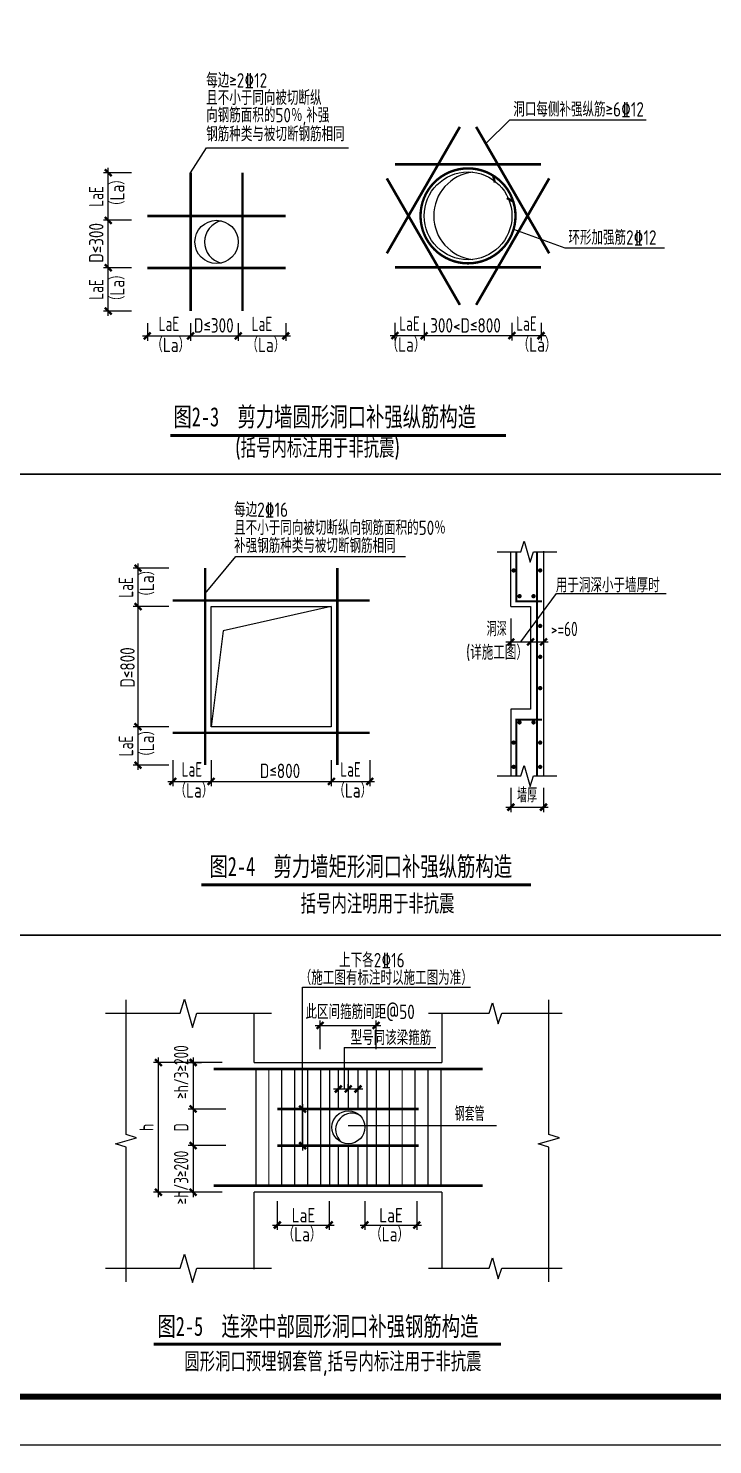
# Model space of a CAD drawing. Extents: x 698102 to 803227, y -138366 to 57555.
# Drawn here: x 715741 to 729981, y -138366 to -108891 of the extents above; entities that cross this region are included whole.
import ezdxf

# ---------------------------------------------------------------- set-up
doc = ezdxf.new("R2010")
doc.units = 0
doc.header["$LTSCALE"] = 500
doc.layers.get('0').update_dxf_attribs({"linetype": 'CONTINUOUS'})
doc.layers.get('Defpoints').update_dxf_attribs({"color": 1, "linetype": 'CONTINUOUS'})
doc.layers.add('_TSZ_PLOT_MARK', color=1, linetype='CONTINUOUS', plot=False)
for name, color, linetype in [('A-ANNO-TITLE', 4, 'CONTINUOUS'), ('DIM', 83, 'CONTINUOUS'), ('HOLE_PM', 183, 'CONTINUOUS'), ('REINL', 12, 'CONTINUOUS'), ('TAB', 132, 'CONTINUOUS'), ('TEXT', 7, 'CONTINUOUS'), ('THICK', 6, 'CONTINUOUS'), ('THIN', 131, 'CONTINUOUS'), ('WALL_DE', 25, 'CONTINUOUS')]:
    doc.layers.add(name, color=color, linetype=linetype)
doc.styles.add('TSSD_Dimension', font='Tssdeng.shx', dxfattribs={"width": 0.7, "bigfont": 'hztxt.shx'})
doc.styles.add('TSSD_Norm', font='tssdeng.shx', dxfattribs={"width": 0.8, "bigfont": 'hztxt.shx'})
doc.styles.add('TSSD_Rein', font='tssdeng.shx', dxfattribs={"width": 0.7, "bigfont": 'hztxt.shx'})
doc.styles.add('黑体', font='simhei.ttf')
doc.dimstyles.new('TSSD_100_100', dxfattribs={"dimtxt": 300, "dimasz": 100, "dimexe": 100, "dimexo": 250, "dimgap": 100, "dimtad": 1, "dimdec": 0, "dimzin": 0, "dimdsep": 46, "dimtxsty": 'TSSD_Dimension', "dimblk": 'ARCHTICK', "dimcen": 0, "dimdle": 100, "dimclrt": 7, "dimadec": 0, "dimazin": 0, "dimtfac": 1, "dimtdec": 0, "dimtix": 1, "dimtmove": 2, "dimatfit": 3, "dimfxl": 800, "dimfxlon": 1, "dimtolj": 1, "dimtzin": 0, "dimarcsym": 0})

# ---------------------------------------------------------------- blocks, each defined once
blk = doc.blocks.new('_ArchTick')
at = {"color": 0, "linetype": 'ByBlock', "const_width": 0.5}
blk.add_lwpolyline([(-0.71, -0.71), (0.71, 0.71)], dxfattribs=at)
blk = doc.blocks.new('*D89')
at = {"layer": 'Defpoints', "color": 0, "transparency": 16777216}
for p in [(718447, -130412), (720440, -130412), (720440, -133112)]:
    blk.add_point(p, dxfattribs=at)
at = {"layer": 'DIM', "color": 0, "lineweight": -2, "transparency": 16777216}
for p, q in [((719247, -130412), (718347, -130412)), ((718447, -133212), (718447, -130312)), ((719247, -133112), (718347, -133112))]:
    blk.add_line(p, q, dxfattribs=at)
at = {"layer": 'DIM', "color": 0, "lineweight": -2, "transparency": 16777216, "xscale": 100, "yscale": 100, "zscale": 100}
for p, rotation in [((718447, -130412), 90), ((718447, -133112), 270)]:
    blk.add_blockref('_ArchTick', p, dxfattribs=dict(at, rotation=rotation))
at = {"layer": 'DIM', "color": 7, "transparency": 16777216, "insert": (718197, -131762), "char_height": 300, "attachment_point": 5, "rotation": 90, "style": 'TSSD_Dimension'}
blk.add_mtext('\\A1;h', dxfattribs=at)
blk = doc.blocks.new('*D90')
at = {"layer": 'Defpoints', "color": 0, "transparency": 16777216}
for p in [(720100, -131381), (719170, -132143), (720100, -132143)]:
    blk.add_point(p, dxfattribs=at)
at = {"layer": 'DIM', "color": 0, "lineweight": -2, "transparency": 16777216}
for p, q in [((719850, -131381), (719070, -131381)), ((719170, -131281), (719170, -132243)), ((719850, -132143), (719070, -132143))]:
    blk.add_line(p, q, dxfattribs=at)
at = {"layer": 'DIM', "color": 0, "lineweight": -2, "transparency": 16777216, "xscale": 100, "yscale": 100, "zscale": 100}
for p, rotation in [((719170, -131381), 90), ((719170, -132143), 270)]:
    blk.add_blockref('_ArchTick', p, dxfattribs=dict(at, rotation=rotation))
at = {"layer": 'DIM', "color": 7, "transparency": 16777216, "insert": (718920, -131762), "char_height": 300, "attachment_point": 5, "rotation": 90, "style": 'TSSD_Dimension'}
blk.add_mtext('\\A1;D', dxfattribs=at)
blk = doc.blocks.new('*D91')
at = {"layer": 'Defpoints', "color": 0, "transparency": 16777216}
for p in [(720100, -132143), (719170, -133112), (720027, -133112)]:
    blk.add_point(p, dxfattribs=at)
at = {"layer": 'DIM', "color": 0, "lineweight": -2, "transparency": 16777216}
for p, q in [((719170, -132043), (719170, -133212)), ((719850, -132143), (719070, -132143)), ((719777, -133112), (719070, -133112))]:
    blk.add_line(p, q, dxfattribs=at)
at = {"layer": 'DIM', "color": 0, "lineweight": -2, "transparency": 16777216, "xscale": 100, "yscale": 100, "zscale": 100}
for p, rotation in [((719170, -132143), 90), ((719170, -133112), 270)]:
    blk.add_blockref('_ArchTick', p, dxfattribs=dict(at, rotation=rotation))
at = {"layer": 'DIM', "color": 7, "transparency": 16777216, "insert": (718920, -132871), "char_height": 300, "attachment_point": 5, "rotation": 90, "style": 'TSSD_Dimension'}
blk.add_mtext('\\A1; ≥h/3≥200', dxfattribs=at)
blk = doc.blocks.new('*D92')
at = {"layer": 'Defpoints', "color": 0, "transparency": 16777216}
for p in [(721448, -131381), (721448, -132143), (721448, -132143)]:
    blk.add_point(p, dxfattribs=at)
at = {"layer": 'DIM', "color": 0, "lineweight": -2, "transparency": 16777216}
for p, q in [((721448, -131281), (721448, -132243)), ((721448, -131381), (721548, -131381)), ((721448, -132143), (721548, -132143))]:
    blk.add_line(p, q, dxfattribs=at)
at = {"layer": 'DIM', "color": 0, "lineweight": -2, "transparency": 16777216, "xscale": 100, "yscale": 100, "zscale": 100}
for p, rotation in [((721448, -131381), 90), ((721448, -132143), 270)]:
    blk.add_blockref('_ArchTick', p, dxfattribs=dict(at, rotation=rotation))
blk = doc.blocks.new('*D93')
at = {"layer": 'Defpoints', "color": 0, "transparency": 16777216}
for p in [(722744, -133052), (723824, -133052), (723824, -133795)]:
    blk.add_point(p, dxfattribs=at)
at = {"layer": 'DIM', "color": 0, "lineweight": -2, "transparency": 16777216}
for p, q in [((722744, -133302), (722744, -133895)), ((723824, -133302), (723824, -133895)), ((722644, -133795), (723924, -133795))]:
    blk.add_line(p, q, dxfattribs=at)
at = {"layer": 'DIM', "color": 0, "lineweight": -2, "transparency": 16777216, "xscale": 100, "yscale": 100, "zscale": 100, "rotation": 180}
blk.add_blockref('_ArchTick', (722744, -133795), dxfattribs=at)
at = {"layer": 'DIM', "color": 0, "lineweight": -2, "transparency": 16777216, "xscale": 100, "yscale": 100, "zscale": 100}
blk.add_blockref('_ArchTick', (723824, -133795), dxfattribs=at)
blk = doc.blocks.new('*D94')
at = {"layer": 'Defpoints', "color": 0, "transparency": 16777216}
for p in [(720922, -133052), (722002, -133052), (722002, -133795)]:
    blk.add_point(p, dxfattribs=at)
at = {"layer": 'DIM', "color": 0, "lineweight": -2, "transparency": 16777216}
for p, q in [((720922, -133302), (720922, -133895)), ((722002, -133302), (722002, -133895)), ((720822, -133795), (722102, -133795))]:
    blk.add_line(p, q, dxfattribs=at)
at = {"layer": 'DIM', "color": 0, "lineweight": -2, "transparency": 16777216, "xscale": 100, "yscale": 100, "zscale": 100, "rotation": 180}
blk.add_blockref('_ArchTick', (720922, -133795), dxfattribs=at)
at = {"layer": 'DIM', "color": 0, "lineweight": -2, "transparency": 16777216, "xscale": 100, "yscale": 100, "zscale": 100}
blk.add_blockref('_ArchTick', (722002, -133795), dxfattribs=at)
blk = doc.blocks.new('*D95')
at = {"layer": 'Defpoints', "color": 0, "transparency": 16777216}
for p in [(722192, -130964), (722397, -130964), (722397, -130964)]:
    blk.add_point(p, dxfattribs=at)
at = {"layer": 'DIM', "color": 0, "lineweight": -2, "transparency": 16777216}
for p, q in [((722192, -130964), (722192, -130864)), ((722397, -130964), (722397, -130864)), ((722092, -130964), (722497, -130964))]:
    blk.add_line(p, q, dxfattribs=at)
at = {"layer": 'DIM', "color": 0, "lineweight": -2, "transparency": 16777216, "xscale": 100, "yscale": 100, "zscale": 100, "rotation": 180}
blk.add_blockref('_ArchTick', (722192, -130964), dxfattribs=at)
at = {"layer": 'DIM', "color": 0, "lineweight": -2, "transparency": 16777216, "xscale": 100, "yscale": 100, "zscale": 100}
blk.add_blockref('_ArchTick', (722397, -130964), dxfattribs=at)
blk = doc.blocks.new('*D96')
at = {"layer": 'Defpoints', "color": 0, "transparency": 16777216}
for p in [(722397, -130964), (722601, -130964), (722601, -130964)]:
    blk.add_point(p, dxfattribs=at)
at = {"layer": 'DIM', "color": 0, "lineweight": -2, "transparency": 16777216}
for p, q in [((722397, -130964), (722397, -130864)), ((722601, -130964), (722601, -130864)), ((722297, -130964), (722701, -130964))]:
    blk.add_line(p, q, dxfattribs=at)
at = {"layer": 'DIM', "color": 0, "lineweight": -2, "transparency": 16777216, "xscale": 100, "yscale": 100, "zscale": 100, "rotation": 180}
blk.add_blockref('_ArchTick', (722397, -130964), dxfattribs=at)
at = {"layer": 'DIM', "color": 0, "lineweight": -2, "transparency": 16777216, "xscale": 100, "yscale": 100, "zscale": 100}
blk.add_blockref('_ArchTick', (722601, -130964), dxfattribs=at)
blk = doc.blocks.new('*D116')
at = {"layer": 'Defpoints', "color": 0, "transparency": 16777216}
for p in [(725780, -120925), (726192, -120925), (726192, -121661)]:
    blk.add_point(p, dxfattribs=at)
at = {"layer": 'DIM', "color": 0, "lineweight": -2, "transparency": 16777216}
for p, q in [((725780, -121175), (725780, -121761)), ((726192, -121175), (726192, -121761)), ((725680, -121661), (726292, -121661))]:
    blk.add_line(p, q, dxfattribs=at)
at = {"layer": 'DIM', "color": 0, "lineweight": -2, "transparency": 16777216, "xscale": 100, "yscale": 100, "zscale": 100, "rotation": 180}
blk.add_blockref('_ArchTick', (725780, -121661), dxfattribs=at)
at = {"layer": 'DIM', "color": 0, "lineweight": -2, "transparency": 16777216, "xscale": 100, "yscale": 100, "zscale": 100}
blk.add_blockref('_ArchTick', (726192, -121661), dxfattribs=at)
at = {"layer": 'DIM', "color": 7, "transparency": 16777216, "insert": (725486, -121391), "char_height": 300, "attachment_point": 5, "style": 'TSSD_Dimension'}
blk.add_mtext('\\A1;洞深', dxfattribs=at)
blk = doc.blocks.new('*D117')
at = {"layer": 'Defpoints', "color": 0, "transparency": 16777216}
for p in [(726192, -120925), (726460, -120925), (726460, -121661)]:
    blk.add_point(p, dxfattribs=at)
at = {"layer": 'DIM', "color": 0, "lineweight": -2, "transparency": 16777216}
for p, q in [((726192, -121175), (726192, -121761)), ((726460, -121175), (726460, -121761)), ((726092, -121661), (726560, -121661))]:
    blk.add_line(p, q, dxfattribs=at)
at = {"layer": 'DIM', "color": 0, "lineweight": -2, "transparency": 16777216, "xscale": 100, "yscale": 100, "zscale": 100, "rotation": 180}
blk.add_blockref('_ArchTick', (726192, -121661), dxfattribs=at)
at = {"layer": 'DIM', "color": 0, "lineweight": -2, "transparency": 16777216, "xscale": 100, "yscale": 100, "zscale": 100}
blk.add_blockref('_ArchTick', (726460, -121661), dxfattribs=at)
at = {"layer": 'DIM', "color": 7, "transparency": 16777216, "insert": (726894, -121391), "char_height": 300, "attachment_point": 5, "style": 'TSSD_Dimension'}
blk.add_mtext('\\A1;>=60', dxfattribs=at)
blk = doc.blocks.new('*D118')
at = {"layer": 'Defpoints', "color": 0, "transparency": 16777216}
for p in [(725780, -124449), (726460, -124449), (726460, -125100)]:
    blk.add_point(p, dxfattribs=at)
at = {"layer": 'DIM', "color": 0, "lineweight": -2, "transparency": 16777216}
for p, q in [((725780, -124699), (725780, -125200)), ((726460, -124699), (726460, -125200)), ((725680, -125100), (726560, -125100))]:
    blk.add_line(p, q, dxfattribs=at)
at = {"layer": 'DIM', "color": 0, "lineweight": -2, "transparency": 16777216, "xscale": 100, "yscale": 100, "zscale": 100, "rotation": 180}
blk.add_blockref('_ArchTick', (725780, -125100), dxfattribs=at)
at = {"layer": 'DIM', "color": 0, "lineweight": -2, "transparency": 16777216, "xscale": 100, "yscale": 100, "zscale": 100}
blk.add_blockref('_ArchTick', (726460, -125100), dxfattribs=at)
at = {"layer": 'DIM', "color": 7, "transparency": 16777216, "insert": (726120, -124850), "char_height": 300, "attachment_point": 5, "style": 'TSSD_Dimension'}
blk.add_mtext('\\A1;墙厚', dxfattribs=at)
blk = doc.blocks.new('*D147')
at = {"layer": 'Defpoints', "color": 0, "transparency": 16777216}
for p in [(720027, -130412), (719170, -131381), (720100, -131381)]:
    blk.add_point(p, dxfattribs=at)
at = {"layer": 'DIM', "color": 0, "lineweight": -2, "transparency": 16777216}
for p, q in [((719777, -130412), (719070, -130412)), ((719170, -130312), (719170, -131481)), ((719850, -131381), (719070, -131381))]:
    blk.add_line(p, q, dxfattribs=at)
at = {"layer": 'DIM', "color": 0, "lineweight": -2, "transparency": 16777216, "xscale": 100, "yscale": 100, "zscale": 100}
for p, rotation in [((719170, -130412), 90), ((719170, -131381), 270)]:
    blk.add_blockref('_ArchTick', p, dxfattribs=dict(at, rotation=rotation))
at = {"layer": 'DIM', "color": 7, "transparency": 16777216, "insert": (718920, -130676), "char_height": 300, "attachment_point": 5, "rotation": 90, "style": 'TSSD_Dimension'}
blk.add_mtext('\\A1; ≥h/3≥200', dxfattribs=at)
blk = doc.blocks.new('*D148')
at = {"layer": 'Defpoints', "color": 0, "transparency": 16777216}
for p in [(722979, -129640), (721810, -130383), (722979, -130383)]:
    blk.add_point(p, dxfattribs=at)
at = {"layer": 'DIM', "color": 0, "lineweight": -2, "transparency": 16777216}
for p, q in [((721710, -129640), (723079, -129640)), ((721810, -130133), (721810, -129540)), ((722979, -130133), (722979, -129540))]:
    blk.add_line(p, q, dxfattribs=at)
at = {"layer": 'DIM', "color": 0, "lineweight": -2, "transparency": 16777216, "xscale": 100, "yscale": 100, "zscale": 100, "rotation": 180}
blk.add_blockref('_ArchTick', (721810, -129640), dxfattribs=at)
at = {"layer": 'DIM', "color": 0, "lineweight": -2, "transparency": 16777216, "xscale": 100, "yscale": 100, "zscale": 100}
blk.add_blockref('_ArchTick', (722979, -129640), dxfattribs=at)
blk = doc.blocks.new('*D149')
at = {"layer": 'Defpoints', "color": 0, "transparency": 16777216}
for p in [(718217, -114776), (719117, -114776), (719117, -115292)]:
    blk.add_point(p, dxfattribs=at)
at = {"layer": 'DIM', "color": 0, "lineweight": -2, "transparency": 16777216}
for p, q in [((718217, -115026), (718217, -115392)), ((719117, -115026), (719117, -115392)), ((718117, -115292), (719217, -115292))]:
    blk.add_line(p, q, dxfattribs=at)
at = {"layer": 'DIM', "color": 0, "lineweight": -2, "transparency": 16777216, "xscale": 100, "yscale": 100, "zscale": 100, "rotation": 180}
blk.add_blockref('_ArchTick', (718217, -115292), dxfattribs=at)
at = {"layer": 'DIM', "color": 0, "lineweight": -2, "transparency": 16777216, "xscale": 100, "yscale": 100, "zscale": 100}
blk.add_blockref('_ArchTick', (719117, -115292), dxfattribs=at)
at = {"layer": 'DIM', "color": 7, "transparency": 16777216, "insert": (718667, -115042), "char_height": 300, "attachment_point": 5, "style": 'TSSD_Dimension'}
blk.add_mtext('\\A1;LaE', dxfattribs=at)
blk = doc.blocks.new('*D150')
at = {"layer": 'Defpoints', "color": 0, "transparency": 16777216}
for p in [(720107, -114776), (721097, -114776), (721097, -115292)]:
    blk.add_point(p, dxfattribs=at)
at = {"layer": 'DIM', "color": 0, "lineweight": -2, "transparency": 16777216}
for p, q in [((720107, -115026), (720107, -115392)), ((721097, -115026), (721097, -115392)), ((720007, -115292), (721197, -115292))]:
    blk.add_line(p, q, dxfattribs=at)
at = {"layer": 'DIM', "color": 0, "lineweight": -2, "transparency": 16777216, "xscale": 100, "yscale": 100, "zscale": 100, "rotation": 180}
blk.add_blockref('_ArchTick', (720107, -115292), dxfattribs=at)
at = {"layer": 'DIM', "color": 0, "lineweight": -2, "transparency": 16777216, "xscale": 100, "yscale": 100, "zscale": 100}
blk.add_blockref('_ArchTick', (721097, -115292), dxfattribs=at)
at = {"layer": 'DIM', "color": 7, "transparency": 16777216, "insert": (720602, -115042), "char_height": 300, "attachment_point": 5, "style": 'TSSD_Dimension'}
blk.add_mtext('\\A1;LaE', dxfattribs=at)
blk = doc.blocks.new('*D151')
at = {"layer": 'Defpoints', "color": 0, "transparency": 16777216}
for p in [(725803, -114770), (726409, -114770), (726409, -115286)]:
    blk.add_point(p, dxfattribs=at)
at = {"layer": 'DIM', "color": 0, "lineweight": -2, "transparency": 16777216}
for p, q in [((725803, -115020), (725803, -115386)), ((726409, -115020), (726409, -115386)), ((725703, -115286), (726509, -115286))]:
    blk.add_line(p, q, dxfattribs=at)
at = {"layer": 'DIM', "color": 0, "lineweight": -2, "transparency": 16777216, "xscale": 100, "yscale": 100, "zscale": 100, "rotation": 180}
blk.add_blockref('_ArchTick', (725803, -115286), dxfattribs=at)
at = {"layer": 'DIM', "color": 0, "lineweight": -2, "transparency": 16777216, "xscale": 100, "yscale": 100, "zscale": 100}
blk.add_blockref('_ArchTick', (726409, -115286), dxfattribs=at)
at = {"layer": 'DIM', "color": 7, "transparency": 16777216, "insert": (726106, -115036), "char_height": 300, "attachment_point": 5, "style": 'TSSD_Dimension'}
blk.add_mtext('\\A1;LaE', dxfattribs=at)
blk = doc.blocks.new('*D152')
at = {"layer": 'Defpoints', "color": 0, "transparency": 16777216}
for p in [(723370, -114770), (723976, -114770), (723976, -115286)]:
    blk.add_point(p, dxfattribs=at)
at = {"layer": 'DIM', "color": 0, "lineweight": -2, "transparency": 16777216}
for p, q in [((723370, -115020), (723370, -115386)), ((723976, -115020), (723976, -115386)), ((723270, -115286), (724076, -115286))]:
    blk.add_line(p, q, dxfattribs=at)
at = {"layer": 'DIM', "color": 0, "lineweight": -2, "transparency": 16777216, "xscale": 100, "yscale": 100, "zscale": 100, "rotation": 180}
blk.add_blockref('_ArchTick', (723370, -115286), dxfattribs=at)
at = {"layer": 'DIM', "color": 0, "lineweight": -2, "transparency": 16777216, "xscale": 100, "yscale": 100, "zscale": 100}
blk.add_blockref('_ArchTick', (723976, -115286), dxfattribs=at)
at = {"layer": 'DIM', "color": 7, "transparency": 16777216, "insert": (723673, -115036), "char_height": 300, "attachment_point": 5, "style": 'TSSD_Dimension'}
blk.add_mtext('\\A1;LaE', dxfattribs=at)
blk = doc.blocks.new('*D153')
at = {"layer": 'Defpoints', "color": 0, "transparency": 16777216}
for p in [(719117, -114776), (720107, -114776), (720107, -115292)]:
    blk.add_point(p, dxfattribs=at)
at = {"layer": 'DIM', "color": 0, "lineweight": -2, "transparency": 16777216}
for p, q in [((719117, -115026), (719117, -115392)), ((720107, -115026), (720107, -115392)), ((719017, -115292), (720207, -115292))]:
    blk.add_line(p, q, dxfattribs=at)
at = {"layer": 'DIM', "color": 0, "lineweight": -2, "transparency": 16777216, "xscale": 100, "yscale": 100, "zscale": 100, "rotation": 180}
blk.add_blockref('_ArchTick', (719117, -115292), dxfattribs=at)
at = {"layer": 'DIM', "color": 0, "lineweight": -2, "transparency": 16777216, "xscale": 100, "yscale": 100, "zscale": 100}
blk.add_blockref('_ArchTick', (720107, -115292), dxfattribs=at)
blk = doc.blocks.new('*D154')
at = {"layer": 'Defpoints', "color": 0, "transparency": 16777216}
for p in [(723976, -114770), (725803, -114770), (725803, -115286)]:
    blk.add_point(p, dxfattribs=at)
at = {"layer": 'DIM', "color": 0, "lineweight": -2, "transparency": 16777216}
for p, q in [((723976, -115020), (723976, -115386)), ((725803, -115020), (725803, -115386)), ((723876, -115286), (725903, -115286))]:
    blk.add_line(p, q, dxfattribs=at)
at = {"layer": 'DIM', "color": 0, "lineweight": -2, "transparency": 16777216, "xscale": 100, "yscale": 100, "zscale": 100, "rotation": 180}
blk.add_blockref('_ArchTick', (723976, -115286), dxfattribs=at)
at = {"layer": 'DIM', "color": 0, "lineweight": -2, "transparency": 16777216, "xscale": 100, "yscale": 100, "zscale": 100}
blk.add_blockref('_ArchTick', (725803, -115286), dxfattribs=at)
blk = doc.blocks.new('*D155')
at = {"layer": 'Defpoints', "color": 0, "transparency": 16777216}
for p in [(718745, -123869), (719545, -123869), (719545, -124563)]:
    blk.add_point(p, dxfattribs=at)
at = {"layer": 'DIM', "color": 0, "lineweight": -2, "transparency": 16777216}
for p, q in [((718745, -124119), (718745, -124663)), ((719545, -124119), (719545, -124663)), ((718645, -124563), (719645, -124563))]:
    blk.add_line(p, q, dxfattribs=at)
at = {"layer": 'DIM', "color": 0, "lineweight": -2, "transparency": 16777216, "xscale": 100, "yscale": 100, "zscale": 100, "rotation": 180}
blk.add_blockref('_ArchTick', (718745, -124563), dxfattribs=at)
at = {"layer": 'DIM', "color": 0, "lineweight": -2, "transparency": 16777216, "xscale": 100, "yscale": 100, "zscale": 100}
blk.add_blockref('_ArchTick', (719545, -124563), dxfattribs=at)
at = {"layer": 'DIM', "color": 7, "transparency": 16777216, "insert": (719145, -124313), "char_height": 300, "attachment_point": 5, "style": 'TSSD_Dimension'}
blk.add_mtext('\\A1;LaE', dxfattribs=at)
blk = doc.blocks.new('*D156')
at = {"layer": 'Defpoints', "color": 0, "transparency": 16777216}
for p in [(722045, -123869), (722845, -123869), (722845, -124563)]:
    blk.add_point(p, dxfattribs=at)
at = {"layer": 'DIM', "color": 0, "lineweight": -2, "transparency": 16777216}
for p, q in [((722045, -124119), (722045, -124663)), ((722845, -124119), (722845, -124663)), ((721945, -124563), (722945, -124563))]:
    blk.add_line(p, q, dxfattribs=at)
at = {"layer": 'DIM', "color": 0, "lineweight": -2, "transparency": 16777216, "xscale": 100, "yscale": 100, "zscale": 100, "rotation": 180}
blk.add_blockref('_ArchTick', (722045, -124563), dxfattribs=at)
at = {"layer": 'DIM', "color": 0, "lineweight": -2, "transparency": 16777216, "xscale": 100, "yscale": 100, "zscale": 100}
blk.add_blockref('_ArchTick', (722845, -124563), dxfattribs=at)
at = {"layer": 'DIM', "color": 7, "transparency": 16777216, "insert": (722445, -124313), "char_height": 300, "attachment_point": 5, "style": 'TSSD_Dimension'}
blk.add_mtext('\\A1;LaE', dxfattribs=at)
blk = doc.blocks.new('*D157')
at = {"layer": 'Defpoints', "color": 0, "transparency": 16777216}
for p in [(719545, -123869), (722045, -123869), (722045, -124563)]:
    blk.add_point(p, dxfattribs=at)
at = {"layer": 'DIM', "color": 0, "lineweight": -2, "transparency": 16777216}
for p, q in [((719545, -124119), (719545, -124663)), ((722045, -124119), (722045, -124663)), ((719445, -124563), (722145, -124563))]:
    blk.add_line(p, q, dxfattribs=at)
at = {"layer": 'DIM', "color": 0, "lineweight": -2, "transparency": 16777216, "xscale": 100, "yscale": 100, "zscale": 100, "rotation": 180}
blk.add_blockref('_ArchTick', (719545, -124563), dxfattribs=at)
at = {"layer": 'DIM', "color": 0, "lineweight": -2, "transparency": 16777216, "xscale": 100, "yscale": 100, "zscale": 100}
blk.add_blockref('_ArchTick', (722045, -124563), dxfattribs=at)
blk = doc.blocks.new('*D158')
at = {"layer": 'Defpoints', "color": 0, "transparency": 16777216}
for p in [(717404, -113876), (718137, -113876), (718137, -114776)]:
    blk.add_point(p, dxfattribs=at)
at = {"layer": 'DIM', "color": 0, "lineweight": -2, "transparency": 16777216}
for p, q in [((717887, -113876), (717304, -113876)), ((717404, -114876), (717404, -113776)), ((717887, -114776), (717304, -114776))]:
    blk.add_line(p, q, dxfattribs=at)
at = {"layer": 'DIM', "color": 0, "lineweight": -2, "transparency": 16777216, "xscale": 100, "yscale": 100, "zscale": 100}
for p, rotation in [((717404, -113876), 90), ((717404, -114776), 270)]:
    blk.add_blockref('_ArchTick', p, dxfattribs=dict(at, rotation=rotation))
at = {"layer": 'DIM', "color": 7, "transparency": 16777216, "insert": (717154, -114326), "char_height": 300, "attachment_point": 5, "rotation": 90, "style": 'TSSD_Dimension'}
blk.add_mtext('\\A1;LaE', dxfattribs=at)
blk = doc.blocks.new('*D159')
at = {"layer": 'Defpoints', "color": 0, "transparency": 16777216}
for p in [(717404, -111896), (718137, -111896), (718137, -112886)]:
    blk.add_point(p, dxfattribs=at)
at = {"layer": 'DIM', "color": 0, "lineweight": -2, "transparency": 16777216}
for p, q in [((717887, -111896), (717304, -111896)), ((717404, -112986), (717404, -111796)), ((717887, -112886), (717304, -112886))]:
    blk.add_line(p, q, dxfattribs=at)
at = {"layer": 'DIM', "color": 0, "lineweight": -2, "transparency": 16777216, "xscale": 100, "yscale": 100, "zscale": 100}
for p, rotation in [((717404, -111896), 90), ((717404, -112886), 270)]:
    blk.add_blockref('_ArchTick', p, dxfattribs=dict(at, rotation=rotation))
at = {"layer": 'DIM', "color": 7, "transparency": 16777216, "insert": (717154, -112391), "char_height": 300, "attachment_point": 5, "rotation": 90, "style": 'TSSD_Dimension'}
blk.add_mtext('\\A1;LaE', dxfattribs=at)
blk = doc.blocks.new('*D160')
at = {"layer": 'Defpoints', "color": 0, "transparency": 16777216}
for p in [(717404, -112886), (718137, -112886), (718137, -113876)]:
    blk.add_point(p, dxfattribs=at)
at = {"layer": 'DIM', "color": 0, "lineweight": -2, "transparency": 16777216}
for p, q in [((717887, -112886), (717304, -112886)), ((717404, -113976), (717404, -112786)), ((717887, -113876), (717304, -113876))]:
    blk.add_line(p, q, dxfattribs=at)
at = {"layer": 'DIM', "color": 0, "lineweight": -2, "transparency": 16777216, "xscale": 100, "yscale": 100, "zscale": 100}
for p, rotation in [((717404, -112886), 90), ((717404, -113876), 270)]:
    blk.add_blockref('_ArchTick', p, dxfattribs=dict(at, rotation=rotation))
blk = doc.blocks.new('*D161')
at = {"layer": 'Defpoints', "color": 0, "transparency": 16777216}
for p in [(718023, -123425), (718917, -123425), (718917, -124225)]:
    blk.add_point(p, dxfattribs=at)
at = {"layer": 'DIM', "color": 0, "lineweight": -2, "transparency": 16777216}
for p, q in [((718667, -123425), (717923, -123425)), ((718023, -124325), (718023, -123325)), ((718667, -124225), (717923, -124225))]:
    blk.add_line(p, q, dxfattribs=at)
at = {"layer": 'DIM', "color": 0, "lineweight": -2, "transparency": 16777216, "xscale": 100, "yscale": 100, "zscale": 100}
for p, rotation in [((718023, -123425), 90), ((718023, -124225), 270)]:
    blk.add_blockref('_ArchTick', p, dxfattribs=dict(at, rotation=rotation))
at = {"layer": 'DIM', "color": 7, "transparency": 16777216, "insert": (717773, -123825), "char_height": 300, "attachment_point": 5, "rotation": 90, "style": 'TSSD_Dimension'}
blk.add_mtext('\\A1;LaE', dxfattribs=at)
blk = doc.blocks.new('*D162')
at = {"layer": 'Defpoints', "color": 0, "transparency": 16777216}
for p in [(718023, -120125), (718917, -120125), (718917, -120925)]:
    blk.add_point(p, dxfattribs=at)
at = {"layer": 'DIM', "color": 0, "lineweight": -2, "transparency": 16777216}
for p, q in [((718667, -120125), (717923, -120125)), ((718023, -121025), (718023, -120025)), ((718667, -120925), (717923, -120925))]:
    blk.add_line(p, q, dxfattribs=at)
at = {"layer": 'DIM', "color": 0, "lineweight": -2, "transparency": 16777216, "xscale": 100, "yscale": 100, "zscale": 100}
for p, rotation in [((718023, -120125), 90), ((718023, -120925), 270)]:
    blk.add_blockref('_ArchTick', p, dxfattribs=dict(at, rotation=rotation))
at = {"layer": 'DIM', "color": 7, "transparency": 16777216, "insert": (717773, -120525), "char_height": 300, "attachment_point": 5, "rotation": 90, "style": 'TSSD_Dimension'}
blk.add_mtext('\\A1;LaE', dxfattribs=at)
blk = doc.blocks.new('*D163')
at = {"layer": 'Defpoints', "color": 0, "transparency": 16777216}
for p in [(718023, -120925), (718917, -120925), (718917, -123425)]:
    blk.add_point(p, dxfattribs=at)
at = {"layer": 'DIM', "color": 0, "lineweight": -2, "transparency": 16777216}
for p, q in [((718023, -123525), (718023, -120825)), ((718667, -120925), (717923, -120925)), ((718667, -123425), (717923, -123425))]:
    blk.add_line(p, q, dxfattribs=at)
at = {"layer": 'DIM', "color": 0, "lineweight": -2, "transparency": 16777216, "xscale": 100, "yscale": 100, "zscale": 100}
for p, rotation in [((718023, -120925), 90), ((718023, -123425), 270)]:
    blk.add_blockref('_ArchTick', p, dxfattribs=dict(at, rotation=rotation))

msp = doc.modelspace()

# ---------------------------------------------------------------- linework, layer by layer
at = {"color": 3}
msp.add_line((725839.19, -113067.8), (726904.9, -113461.94), dxfattribs=at)
at = {"layer": '_TSZ_PLOT_MARK'}
msp.add_lwpolyline([(698101.92, -138366.22), (803226.92, -138366.22), (803226.92, -78966.22), (698101.92, -78966.22)], close=True, dxfattribs=at)
at = {"layer": 'A-ANNO-TITLE'}
msp.add_lwpolyline([(698101.92, -138366.22), (803226.92, -138366.22), (803226.92, -78966.22), (698101.92, -78966.22)], close=True, dxfattribs=at)
at = {"layer": 'A-ANNO-TITLE', "const_width": 120}
msp.add_lwpolyline([(700601.92, -137366.22), (802226.92, -137366.22), (802226.92, -79966.22), (700601.92, -79966.22)], close=True, dxfattribs=at)
at = {"layer": 'DIM'}
for p, q in [((725258.4, -111286.39), (725758.12, -110794.06)), ((725758.12, -110794.06), (728593.41, -110794.06)), ((719116.75, -111896.16), (719451.28, -111378.36)), ((719451.28, -111378.36), (722402.31, -111378.36)), ((726904.9, -113461.94), (728977.37, -113461.94)), ((719419.86, -120652.05), (720056.84, -119881.31)), ((720056.84, -119881.31), (723590.12, -119881.31)), ((725985.88, -121661.01), (726729.8, -120652.19)), ((726729.8, -120652.19), (729013.35, -120652.19)), ((721448.32, -132142.65), (721448.32, -128846.55)), ((721448.32, -128846.55), (724942.76, -128846.55)), ((722310.89, -130101.33), (724221.88, -130101.33)), ((722310.89, -130101.33), (722310.89, -130963.73)), ((719008.91, -130411.7), (719346.54, -130411.7)), ((722399.44, -131723.3), (725483.82, -131723.3))]:
    msp.add_line(p, q, dxfattribs=at)
for points in [[(717349.37, -129389.23), (718898.83, -129389.23), (718993.33, -129092.23), (719155.33, -129686.23), (719249.83, -129389.23), (720799.29, -129389.23)], [(717773.23, -134975.72), (717773.23, -132172.48), (717553.23, -132102.48), (717993.23, -131982.48), (717773.23, -131912.48), (717773.23, -129109.23)], [(724067.76, -129389.23), (725330.08, -129389.23), (725400.08, -129169.23), (725520.08, -129609.23), (725590.08, -129389.23), (726852.4, -129389.23)], [(726572.4, -134975.72), (726572.4, -132172.48), (726352.4, -132102.48), (726792.4, -131982.48), (726572.4, -131912.48), (726572.4, -129109.23)], [(717349.37, -134695.72), (718898.83, -134695.72), (718993.33, -134398.72), (719155.33, -134992.72), (719249.83, -134695.72), (720799.29, -134695.72)], [(724067.76, -134695.72), (725330.08, -134695.72), (725400.08, -134475.72), (725520.08, -134915.72), (725590.08, -134695.72), (726852.4, -134695.72)]]:
    msp.add_lwpolyline(points, dxfattribs=at)
at = {"layer": 'HOLE_PM'}
msp.add_lwpolyline([(719544.86, -120924.94), (722044.86, -120924.94), (722044.86, -123424.94), (719544.86, -123424.94)], close=True, dxfattribs=at)
msp.add_lwpolyline([(722044.86, -120924.94), (719794.86, -121426.98), (719544.86, -123424.94)], dxfattribs=at)
at = {"layer": 'REINL'}
for points, const_width in [([(723200.81, -113573.1), (724720.27, -110941.33)], 54), ([(725059.18, -110941.33), (726578.64, -113573.1)], 54), ([(723370.27, -111720.75), (726409.18, -111720.75)], 54), ([(719116.75, -111896.16), (719116.75, -114776.16)], 54), ([(720196.75, -111896.16), (720196.75, -114776.16)], 54), ([(723200.81, -112014.26), (724720.27, -114646.04)], 54), ([(725059.18, -114646.04), (726578.64, -112014.26)], 54), ([(721096.75, -112796.16), (718216.75, -112796.16)], 54), ([(721096.75, -113876.16), (718216.75, -113876.16)], 54), ([(723370.27, -113866.61), (726409.18, -113866.61)], 54), ([(725895.4, -119783.16), (725895.4, -120816.08), (726426.47, -120816.08)], 44.68), ([(726325.3, -124452.87), (726325.3, -119780.65)], 44.68), ([(719419.86, -124224.94), (719419.86, -120124.94)], 50), ([(722169.86, -124224.94), (722169.86, -120124.94)], 50), ([(722844.86, -120799.94), (718744.86, -120799.94)], 50), ([(725895.4, -124437.72), (725895.4, -123276.78), (726426.47, -123276.78)], 44.68), ([(722844.86, -123549.94), (718744.86, -123549.94)], 50), ([(719594.09, -130546.7), (725193.66, -130546.7)], 54), ([(720475.07, -130546.7), (720475.07, -132976.7)], 27), ([(720745.07, -130546.7), (720745.07, -132976.7)], 27), ([(721015.07, -130546.7), (721015.07, -132976.7)], 27), ([(721285.07, -130546.7), (721285.07, -132976.7)], 27), ([(721555.07, -130546.7), (721555.07, -132976.7)], 27), ([(721825.07, -130546.7), (721825.07, -132976.7)], 27), ([(722012.82, -130546.7), (722012.82, -132976.7)], 27), ([(722191.5, -130546.7), (722191.5, -131380.76)], 27), ([(722397.33, -130546.7), (722397.33, -131380.76)], 27), ([(722600.88, -130546.7), (722600.88, -131380.76)], 27), ([(722785.83, -130546.7), (722785.83, -132976.7)], 27), ([(722979.49, -130546.7), (722979.49, -132976.7)], 27), ([(723249.49, -130546.7), (723249.49, -132976.7)], 27), ([(723519.49, -130546.7), (723519.49, -132976.7)], 27), ([(723789.49, -130546.7), (723789.49, -132976.7)], 27), ([(724059.49, -130546.7), (724059.49, -132976.7)], 27), ([(724329.49, -130546.7), (724329.49, -132976.7)], 27), ([(720921.91, -131380.76), (723865.83, -131380.76)], 54), ([(720921.91, -132142.65), (723865.83, -132142.65)], 54), ([(722191.5, -132142.65), (722191.5, -132976.7)], 27), ([(722397.33, -132142.65), (722397.33, -132976.7)], 27), ([(722600.88, -132142.65), (722600.88, -132976.7)], 27), ([(725193.66, -132976.7), (719594.09, -132976.7)], 54)]:
    msp.add_lwpolyline(points, dxfattribs=dict(at, const_width=const_width))
for points, const_width in [([(725877.97, -112793.68, 1), (723901.48, -112793.68, 1)], 50), ([(725861.68, -120172.26, -1), (725816.68, -120172.26, -1)], 45), ([(726413.98, -120172.26, -1), (726368.98, -120172.26, -1)], 45), ([(725984.12, -120708.51, -1), (725939.12, -120708.51, -1)], 45), ([(726275.57, -120708.51, -1), (726230.57, -120708.51, -1)], 45), ([(726413.98, -121328.12, -1), (726368.98, -121328.12, -1)], 45), ([(726413.98, -121971.22, -1), (726368.98, -121971.22, -1)], 45), ([(726413.98, -122623.02, -1), (726368.98, -122623.02, -1)], 45), ([(725984.12, -123335.63, -1), (725939.12, -123335.63, -1)], 45), ([(726275.57, -123335.63, -1), (726230.57, -123335.63, -1)], 45), ([(725861.68, -123755.85, -1), (725816.68, -123755.85, -1)], 45), ([(726413.98, -123755.85, -1), (726368.98, -123755.85, -1)], 45), ([(725861.68, -124261.17, -1), (725816.68, -124261.17, -1)], 45), ([(726413.98, -124261.17, -1), (726368.98, -124261.17, -1)], 45)]:
    msp.add_lwpolyline(points, format="xyb", close=True, dxfattribs=dict(at, const_width=const_width))
for points in [[(725412.99, -111955.34, 50, 50, 0), (725446.81, -112101.47, 0, 0, 0)], [(725831.08, -112492.9, 50, 50, 0), (725697.77, -112424.14, 0, 0, 0)]]:
    msp.add_lwpolyline(points, format="xyseb", dxfattribs=at)
msp.add_lwpolyline([(719116.75, -112796.16), (720196.75, -112796.16), (720196.75, -113876.16), (719116.75, -113876.16)], close=True, dxfattribs=at)
at = {"layer": 'TAB'}
for points in [[(715421.92, -118166.22), (730241.92, -118166.22), (730241.92, -108566.22), (715421.92, -108566.22)], [(715421.92, -127766.22), (730241.92, -127766.22), (730241.92, -118166.22), (715421.92, -118166.22)], [(715421.92, -137366.22), (730241.92, -137366.22), (730241.92, -127766.22), (715421.92, -127766.22)]]:
    msp.add_lwpolyline(points, close=True, dxfattribs=at)
at = {"layer": 'THICK', "color": 161, "const_width": 63}
for points in [[(718692.85, -117362.7), (725678.1, -117362.7)], [(719338.91, -126715.23), (726199.91, -126715.23)], [(718346.34, -136276.49), (725575.18, -136276.49)]]:
    msp.add_lwpolyline(points, dxfattribs=at)
at = {"layer": 'THIN'}
for points in [[(725499.72, -119783.7), (725989.73, -119783.7), (726059.73, -119563.7), (726179.73, -120003.7), (726249.73, -119783.7), (726739.73, -119783.7)], [(725499.72, -124448.76), (725989.73, -124448.76), (726059.73, -124228.76), (726179.73, -124668.76), (726249.73, -124448.76), (726739.73, -124448.76)]]:
    msp.add_lwpolyline(points, dxfattribs=at)
at = {"layer": 'WALL_DE'}
for p, q in [((725779.72, -120924.94), (725779.72, -119783.7)), ((726459.73, -119772.96), (726459.73, -124448.76)), ((725779.72, -123057.78), (725779.72, -124448.76)), ((724347.76, -129389.23), (724347.76, -130411.7)), ((720439.98, -130411.7), (720439.98, -129407.06)), ((720439.98, -130411.7), (724347.76, -130411.7)), ((720439.98, -134713.55), (720439.98, -133111.7)), ((724347.76, -133111.7), (720439.98, -133111.7)), ((724347.76, -133111.7), (724347.76, -134695.72))]:
    msp.add_line(p, q, dxfattribs=at)
msp.add_lwpolyline([(725779.72, -120924.94), (726192.04, -120924.94), (726192.04, -123057.78), (725779.72, -123057.78)], dxfattribs=at)
for centre, radius in [((724889.72, -112793.68), 913.25), ((719656.75, -113336.16), 450), ((722401.54, -131761.7), 342.85)]:
    msp.add_circle(centre, radius, dxfattribs=at)
for centre, radius, start, end in [((725089.72, -112793.68), 913.25, 96.286457, 263.713543), ((719856.75, -113336.16), 450, 102.839588, 257.160412), ((722478.03, -131810.34), 342.85, 65.142092, 229.950693)]:
    msp.add_arc(centre, radius, start, end, dxfattribs=at)

# ---------------------------------------------------------------- texts
at = {"layer": 'TEXT', "width": 0.8}
for s, height, style, p in [('每边≥2%%13212', 300, 'TSSD_Norm', (719442, -110123.73)), ('且不小于同向被切断纵', 300, 'TSSD_Norm', (719442, -110486.75)), ('洞口每侧补强纵筋≥6%%13212', 300, 'TSSD_Norm', (725831.61, -110726.69)), ('环形加强筋2%%13212', 300, 'TSSD_Norm', (726978.39, -113394.58)), ('D≤300', 300, 'TSSD_Rein', (719185.53, -115223.26)), ('300<D≤800', 300, 'TSSD_Rein', (724102.81, -115223.26)), ('（La）', 300, 'TSSD_Rein', (718300.26, -115628.5)), ('（La）', 300, 'TSSD_Rein', (720280.26, -115628.5)), ('（La）', 300, 'TSSD_Rein', (723196.39, -115622.49)), ('（La）', 300, 'TSSD_Rein', (725922.88, -115622.49)), ('且不小于同向被切断纵向钢筋面积的50％', 300, 'TSSD_Norm', (720023.12, -119434.85)), ('用于洞深小于墙厚时', 300, 'TSSD_Norm', (726717.52, -120629.07)), ('(详施工图）', 300, 'TSSD_Norm', (724850.23, -122028.57)), ('D≤800', 300, 'TSSD_Rein', (720558.18, -124494.24)), ('（La）', 300, 'TSSD_Rein', (718783.86, -124899.48)), ('（La）', 300, 'TSSD_Rein', (722087.96, -124899.48)), ('圆形洞口预埋钢套管,括号内标注用于非抗震', 400, 'TSSD_Norm', (718986.41, -136843.26))]:
    msp.add_text(s, height=height, dxfattribs=dict(at, style=style)).set_placement(p)
at = {"layer": 'TEXT', "ltscale": 99}
for s, height, style, width, p in [('向钢筋面积的50％,补强', 300, 'TSSD_Norm', 0.8, (719442, -110848.28)), ('钢筋种类与被切断钢筋相同', 300, 'TSSD_Norm', 0.8, (719442, -111240.82)), ('(括号内标注用于非抗震)', 400, 'TSSD_Norm', 0.8, (720045.03, -117828.79)), ('每边2%%13216', 300, 'TSSD_Norm', 0.8, (720023.12, -119058.94)), ('补强钢筋种类与被切断钢筋相同', 300, 'TSSD_Norm', 0.8, (720023.12, -119807.21)), ('括号内注明用于非抗震', 400, 'TSSD_Norm', 0.8, (721407.9, -127314.54)), ('上下各2%%13216', 300, 'TSSD_Norm', 0.8, (722208.85, -128433.48)), ('（施工图有标注时以施工图为准）', 300, 'TSSD_Norm', 0.8, (721388.62, -128798.34)), ('此区间箍筋间距@50', 300, 'TSSD_Norm', 0.8, (721506.71, -129508.95)), ('型号同该梁箍筋', 300, 'TSSD_Norm', 0.8, (722445.57, -130048.13)), ('钢套管', 300, 'TSSD_Rein', 0.65, (724615.98, -131631.45)), ('LaE', 300, 'TSSD_Norm', 0.8, (721220.62, -133741.83)), ('LaE', 300, 'TSSD_Norm', 0.8, (723043.11, -133741.83)), ('（La）', 300, 'TSSD_Norm', 0.8, (721033.05, -134137.77)), ('（La）', 300, 'TSSD_Norm', 0.8, (722855.53, -134137.77))]:
    msp.add_text(s, height=height, dxfattribs=dict(at, style=style, width=width)).set_placement(p)
at = {"layer": 'TEXT', "style": 'TSSD_Rein', "width": 0.8}
for s, p in [('（La）', (717740.77, -112712.66)), ('D≤300', (717303.68, -113769.79)), ('（La）', (717740.77, -114692.66)), ('（La）', (718358.98, -120842.78)), ('D≤800', (717953.74, -122611.62)), ('（La）', (718358.98, -124174.33))]:
    msp.add_text(s, height=300, rotation=90, dxfattribs=at).set_placement(p)
at = {"layer": 'THICK', "color": 161, "style": '黑体', "width": 0.7}
for s, p in [('图2-3  剪力墙圆形洞口补强纵筋构造', (718758.8, -117174.94)), ('图2-4  剪力墙矩形洞口补强纵筋构造', (719508.29, -126532.59)), ('图2-5  连梁中部圆形洞口补强钢筋构造', (718425.74, -136101.84))]:
    msp.add_text(s, height=400, dxfattribs=at).set_placement(p)

# ---------------------------------------------------------------- dimensions: what is measured, and where the dimension line sits
at = {"layer": 'DIM'}
for base, p1, p2, text, picture, middle in [((717404.31, -111896.16), (718136.64, -112886.16), (718136.64, -111896.16), 'LaE', '*D159', (717154.31, -112391.16)), ((717404.31, -112886.16), (718136.64, -113876.16), (718136.64, -112886.16), ' ', '*D160', (717404.31, -113381.16)), ((717404.31, -113876.16), (718136.64, -114776.16), (718136.64, -113876.16), 'LaE', '*D158', (717154.31, -114326.16)), ((718022.52, -120124.94), (718916.61, -120924.94), (718916.61, -120124.94), 'LaE', '*D162', (717772.52, -120524.94)), ((718022.52, -120924.94), (718916.61, -123424.94), (718916.61, -120924.94), ' ', '*D163', (718022.52, -122174.94)), ((718022.52, -123424.94), (718916.61, -124224.94), (718916.61, -123424.94), 'LaE', '*D161', (717772.52, -123824.94)), ((718447.11, -130411.7), (720439.98, -133111.7), (720439.98, -130411.7), 'h', '*D89', (718197.11, -131761.7)), ((719169.72, -132142.65), (720099.78, -131380.76), (720099.78, -132142.65), 'D', '*D90', (718919.72, -131761.7)), ((721448.32, -132142.65), (721448.32, -131380.76), (721448.32, -132142.65), ' ', '*D92', (721448.32, -131761.7))]:
    dim = msp.add_linear_dim(base=base, p1=p1, p2=p2, angle=90, text=text, dimstyle='TSSD_100_100', dxfattribs=at)
    dim.commit()
    dim.dimension.update_dxf_attribs({"geometry": picture, "text_midpoint": middle})
for base, p1, p2, text, picture, middle in [((719116.75, -115292.04), (718216.75, -114776.16), (719116.75, -114776.16), 'LaE', '*D149', (718666.75, -115042.04)), ((720106.75, -115292.04), (719116.75, -114776.16), (720106.75, -114776.16), ' ', '*D153', (719611.75, -115292.04)), ((721096.75, -115292.04), (720106.75, -114776.16), (721096.75, -114776.16), 'LaE', '*D150', (720601.75, -115042.04)), ((723976.48, -115286.02), (723370.27, -114770.15), (723976.48, -114770.15), 'LaE', '*D152', (723673.37, -115036.02)), ((725802.97, -115286.02), (723976.48, -114770.15), (725802.97, -114770.15), ' ', '*D154', (724889.72, -115286.02)), ((726409.18, -115286.02), (725802.97, -114770.15), (726409.18, -114770.15), 'LaE', '*D151', (726106.08, -115036.02)), ((719544.86, -124563.02), (718744.86, -123869), (719544.86, -123869), 'LaE', '*D155', (719144.86, -124313.02)), ((722044.86, -124563.02), (719544.86, -123869), (722044.86, -123869), ' ', '*D157', (720794.86, -124563.02)), ((722844.86, -124563.02), (722044.86, -123869), (722844.86, -123869), 'LaE', '*D156', (722444.86, -124313.02)), ((726459.73, -125099.99), (725779.72, -124448.76), (726459.73, -124448.76), '墙厚', '*D118', (726119.73, -124849.99)), ((722979.49, -129640.28), (721810.22, -130383.08), (722979.49, -130383.08), ' ', '*D148', (722394.86, -129640.28)), ((722397.33, -130963.73), (722191.5, -130963.73), (722397.33, -130963.73), ' ', '*D95', (722294.41, -130963.73)), ((722600.88, -130963.73), (722397.33, -130963.73), (722600.88, -130963.73), ' ', '*D96', (722499.1, -130963.73)), ((722001.91, -133794.99), (720921.91, -133052.2), (722001.91, -133052.2), ' ', '*D94', (721461.91, -133794.99)), ((723824.39, -133794.99), (722744.39, -133052.2), (723824.39, -133052.2), ' ', '*D93', (723284.39, -133794.99))]:
    dim = msp.add_linear_dim(base=base, p1=p1, p2=p2, text=text, dimstyle='TSSD_100_100', dxfattribs=at)
    dim.commit()
    dim.dimension.update_dxf_attribs({"geometry": picture, "text_midpoint": middle})
for base, p1, p2, text, picture, middle in [((726192.04, -121661.01), (725779.72, -120924.94), (726192.04, -120924.94), '洞深', '*D116', (725485.62, -121391.01)), ((726459.73, -121661.01), (726192.04, -120924.94), (726459.73, -120924.94), '>=60', '*D117', (726894.17, -121391.01))]:
    dim = msp.add_linear_dim(base=base, p1=p1, p2=p2, text=text, dimstyle='TSSD_100_100', dxfattribs=at)
    dim.commit()
    dim.dimension.update_dxf_attribs({"geometry": picture, "text_midpoint": middle, "dimtype": 160})
for base, p1, p2, picture, middle in [((719169.72, -131380.76), (720027.31, -130411.7), (720099.78, -131380.76), '*D147', (718919.72, -130675.69)), ((719169.72, -133111.7), (720099.78, -132142.65), (720027.31, -133111.7), '*D91', (718919.72, -132871.1))]:
    dim = msp.add_linear_dim(base=base, p1=p1, p2=p2, angle=90, text=' ≥h/3≥200', dimstyle='TSSD_100_100', dxfattribs=at)
    dim.commit()
    dim.dimension.update_dxf_attribs({"geometry": picture, "text_midpoint": middle, "dimtype": 160})

doc.saveas('drawing.dxf')
